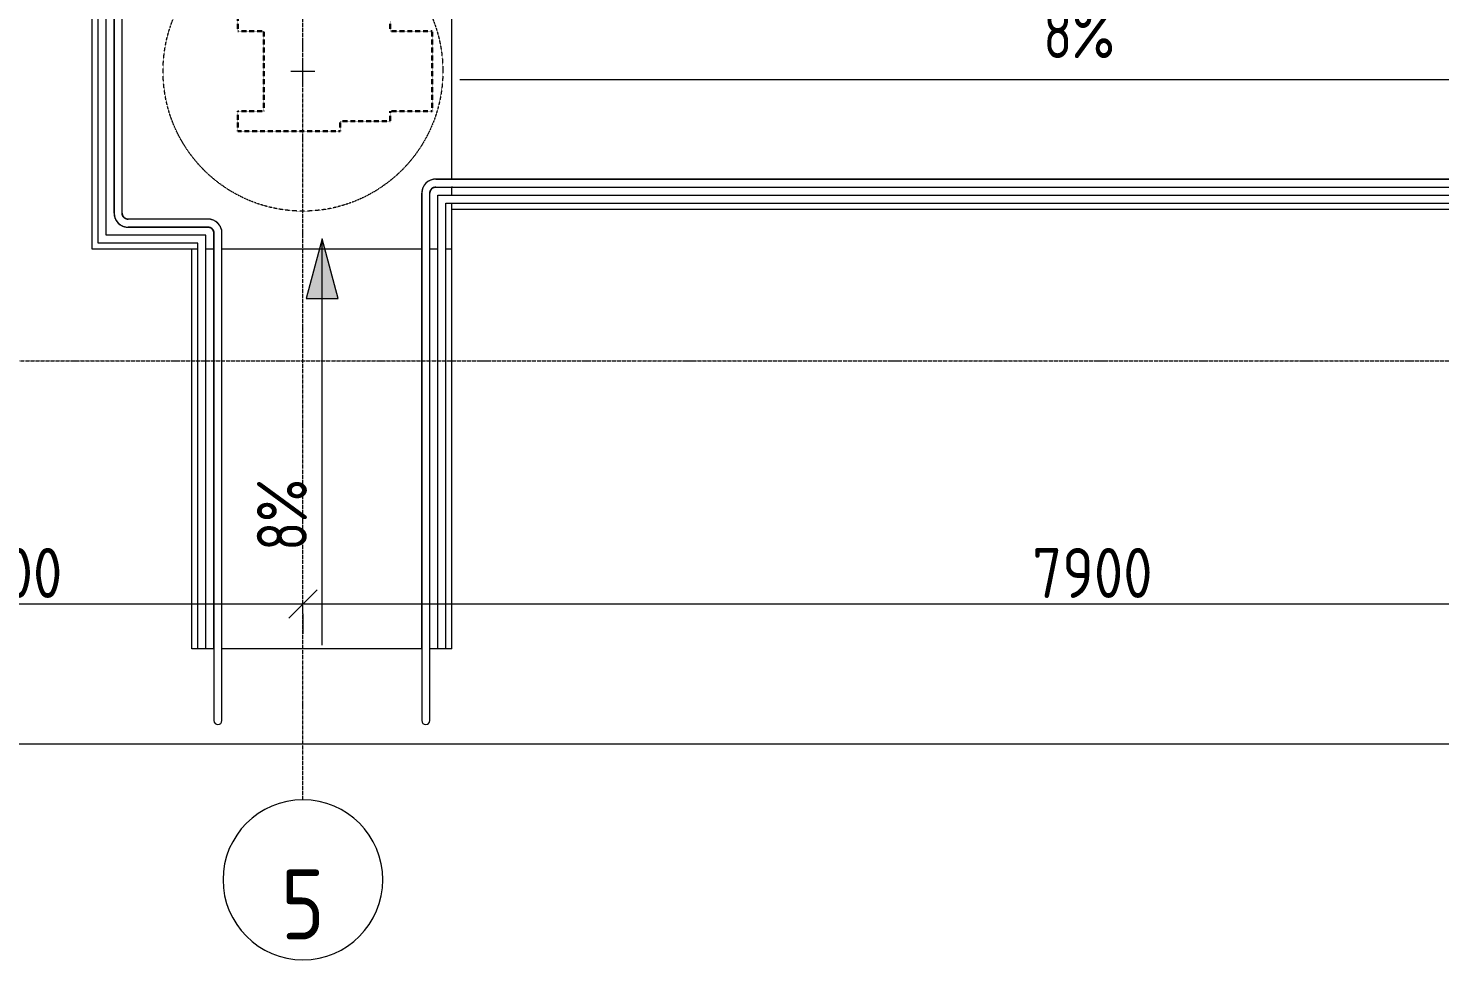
# Model space of a CAD drawing. Header units: millimetres. Extents: x -42533 to 645315, y 3457 to 82611.
# Drawn here: x 35524 to 42587, y 27324 to 31984 of the extents above; entities that cross this region are included whole.
import ezdxf

# ---------------------------------------------------------------- set-up
doc = ezdxf.new("R2010")
doc.units = ezdxf.units.MM
doc.linetypes.add('200_ШТРИХ__ш1_п0_6_', pattern=[1.6, 1, -0.6])
doc.linetypes.add('ADSK_Линия сетки', pattern=[25, 20, -2.5, 0, -2.5])
doc.layers.add('Линии', color=7, linetype='Continuous', lineweight=9, true_color=0x00a600)
for name, color, linetype, lineweight in [('Мебель', 7, 'Continuous', 18), ('Ограждение', 7, 'Continuous', 9), ('Оси', 253, 'Continuous', 9), ('Пандусы', 7, 'Continuous', 18), ('Размеры', 7, 'Continuous', 9), ('ШТРИХОВКА', 252, 'Continuous', 15)]:
    doc.layers.add(name, color=color, linetype=linetype, lineweight=lineweight)
doc.styles.add('GOST Common', font='GOST_Common.ttf', dxfattribs={"width": 0.9, "height": 350})
doc.styles.add('GOST Common_1', font='GOST_Common.ttf', dxfattribs={"width": 0.9, "height": 250})
doc.styles.add('GOST Common_3', font='GOST_Common.ttf', dxfattribs={"width": 0.8, "height": 350})
doc.dimstyles.new('ADSK_Основной_2_5_мм', dxfattribs={"dimscale": 304.8, "dimtxt": 251.428749, "dimasz": 0.463911, "dimexe": 0.492126, "dimexo": 0.492126, "dimgap": 0.098425, "dimtad": 1, "dimrnd": 0.01, "dimdsep": 46, "dimtxsty": 'GOST Common_1', "dimblk1": 'OBLIQUE', "dimblk2": 'OBLIQUE', "dimsah": 1, "dimcen": 0.09, "dimdle": 0.492126, "dimazin": 2, "dimtfac": 1, "dimtdec": 4, "dimtix": 1, "dimtmove": 0, "dimatfit": 3, "dimfxl": 1, "dimtvp": 1, "dimtolj": 1, "dimtzin": 0, "dimlwd": 20, "dimlwe": 20, "dimarcsym": 2})

# ---------------------------------------------------------------- blocks, each defined once
blk = doc.blocks.new('_Oblique')
at = {"color": 0, "linetype": 'ByBlock', "lineweight": -2}
blk.add_line((-0.5, -0.5), (0.5, 0.5), dxfattribs=at)
blk = doc.blocks.new('*D433')
at = {"layer": 'Defpoints', "color": 0, "transparency": 16777216}
for p in [(7706.8, -3082.7), (10706.8, -3082.7), (10706.8, -3182.7)]:
    blk.add_point(p, dxfattribs=at)
at = {"layer": 'Размеры', "color": 0, "lineweight": 20, "transparency": 16777216}
for p, q in [((7556.8, -3182.7), (10856.8, -3182.7)), ((7706.8, -3232.7), (7706.8, -3332.7)), ((10706.8, -3232.7), (10706.8, -3332.7))]:
    blk.add_line(p, q, dxfattribs=at)
at = {"layer": 'Размеры', "color": 0, "lineweight": 20, "transparency": 16777216, "xscale": 141.4, "yscale": 141.4, "zscale": 141.4, "rotation": 180}
blk.add_blockref('_Oblique', (7706.8, -3182.7), dxfattribs=at)
at = {"layer": 'Размеры', "color": 0, "lineweight": 20, "transparency": 16777216, "xscale": 141.4, "yscale": 141.4, "zscale": 141.4}
blk.add_blockref('_Oblique', (10706.8, -3182.7), dxfattribs=at)
at = {"layer": 'Размеры', "color": 0, "lineweight": 20, "transparency": 16777216, "insert": (9206.8, -3027.7), "char_height": 250, "width": 756.843, "attachment_point": 5, "style": 'GOST Common_1'}
blk.add_mtext('\\A1;3000', dxfattribs=at)
blk = doc.blocks.new('*D434')
at = {"layer": 'Defpoints', "color": 0, "transparency": 16777216}
for p in [(10706.8, -3082.7), (18606.8, -3082.7), (18606.8, -3182.7)]:
    blk.add_point(p, dxfattribs=at)
at = {"layer": 'Размеры', "color": 0, "lineweight": 20, "transparency": 16777216}
for p, q in [((10556.8, -3182.7), (18756.8, -3182.7)), ((10706.8, -3232.7), (10706.8, -3332.7)), ((18606.8, -3232.7), (18606.8, -3332.7))]:
    blk.add_line(p, q, dxfattribs=at)
at = {"layer": 'Размеры', "color": 0, "lineweight": 20, "transparency": 16777216, "xscale": 141.4, "yscale": 141.4, "zscale": 141.4, "rotation": 180}
blk.add_blockref('_Oblique', (10706.8, -3182.7), dxfattribs=at)
at = {"layer": 'Размеры', "color": 0, "lineweight": 20, "transparency": 16777216, "xscale": 141.4, "yscale": 141.4, "zscale": 141.4}
blk.add_blockref('_Oblique', (18606.8, -3182.7), dxfattribs=at)
at = {"layer": 'Размеры', "color": 0, "lineweight": 20, "transparency": 16777216, "insert": (14656.8, -3027.7), "char_height": 250, "width": 756.843, "attachment_point": 5, "style": 'GOST Common_1'}
blk.add_mtext('\\A1;7900', dxfattribs=at)
blk = doc.blocks.new('*D441')
at = {"layer": 'Defpoints', "color": 0, "transparency": 16777216}
for p in [(-5943.2, -3782.7), (55906.8, -3782.7), (55906.8, -3882.7)]:
    blk.add_point(p, dxfattribs=at)
at = {"layer": 'Размеры', "color": 0, "lineweight": 20, "transparency": 16777216}
for p, q in [((-6093.2, -3882.7), (56056.8, -3882.7)), ((-5943.2, -3932.7), (-5943.2, -4032.7)), ((55906.8, -3932.7), (55906.8, -4032.7))]:
    blk.add_line(p, q, dxfattribs=at)
at = {"layer": 'Размеры', "color": 0, "lineweight": 20, "transparency": 16777216, "xscale": 141.4, "yscale": 141.4, "zscale": 141.4, "rotation": 180}
blk.add_blockref('_Oblique', (-5943.2, -3882.7), dxfattribs=at)
at = {"layer": 'Размеры', "color": 0, "lineweight": 20, "transparency": 16777216, "xscale": 141.4, "yscale": 141.4, "zscale": 141.4}
blk.add_blockref('_Oblique', (55906.8, -3882.7), dxfattribs=at)
at = {"layer": 'Размеры', "color": 0, "lineweight": 20, "transparency": 16777216, "insert": (24981.8, -3727.7), "char_height": 250, "width": 889.802, "attachment_point": 5, "style": 'GOST Common_1'}
blk.add_mtext('\\A1;61850', dxfattribs=at)
blk = doc.blocks.new('1 этаж')
at = {"layer": 'Размеры'}
blk.add_hatch(color=8, dxfattribs=at).paths.add_polyline_path([(10803.089, -1355.546), (10722.704, -1655.546), (10883.473, -1655.546)])
at = {"layer": 'Линии', "color": 8}
for p, q in [((10261.496, -3406.178), (10261.496, -3766.178)), ((10301.496, -3766.178), (10301.496, -3406.178)), ((11301.496, -3406.178), (11301.496, -3766.178)), ((11341.496, -3766.178), (11341.496, -3406.178))]:
    blk.add_line(p, q, dxfattribs=at)
for centre in [(10281.496, -3766.178), (11321.496, -3766.178)]:
    blk.add_arc(centre, 20, 180, 0, dxfattribs=at)
at = {"layer": 'Мебель', "color": 8, "linetype": '200_ШТРИХ__ш1_п0_6_', "lineweight": 30}
for p, q in [((10381.4, -317.867), (10381.4, -217.867)), ((11142.599, -317.867), (11142.599, -267.867)), ((10511.4, -317.867), (10381.4, -317.867)), ((10511.4, -717.867), (10511.4, -317.867)), ((11142.599, -317.867), (11352.599, -317.867)), ((11352.599, -717.867), (11352.599, -317.867)), ((10511.4, -717.867), (10381.4, -717.867)), ((10381.4, -817.867), (10381.4, -717.867)), ((10892.599, -817.867), (10892.599, -767.867)), ((10892.599, -767.867), (11142.599, -767.867)), ((11142.599, -717.867), (11142.599, -767.867)), ((11142.599, -717.867), (11352.599, -717.867)), ((10381.4, -817.867), (10892.599, -817.867))]:
    blk.add_line(p, q, dxfattribs=at)
at = {"layer": 'Мебель', "color": 8}
for p, q in [((10706.766, -582.867), (10706.766, -452.867)), ((10646.4, -517.867), (10766.4, -517.867))]:
    blk.add_line(p, q, dxfattribs=at)
at = {"layer": 'Мебель', "color": 8, "linetype": '200_ШТРИХ__ш1_п0_6_', "lineweight": 9}
blk.add_circle((10706.766, -517.867), 700, dxfattribs=at)
at = {"layer": 'Ограждение', "color": 8}
for p, q in [((9681.496, -1377.776), (9681.496, 362.228)), ((9721.496, -1337.776), (9721.496, 322.228)), ((9761.496, 212.228), (9761.496, -1227.776)), ((9761.496, -1227.776), (9761.496, 212.228)), ((9801.496, -1227.776), (9801.496, 212.228)), ((9801.496, -1227.776), (9801.496, 212.228)), ((11449.499, -1057.772), (11371.496, -1057.772)), ((11371.496, -1057.772), (11449.499, -1057.772)), ((11449.499, -1057.772), (11453.487, -1057.772)), ((11453.487, -1057.772), (18274.506, -1057.772)), ((18276.101, -1057.772), (11455.081, -1057.772)), ((11301.496, -1127.772), (11301.496, -1405.779)), ((11301.496, -1405.779), (11301.496, -1127.772)), ((11341.496, -1405.779), (11341.496, -1127.772)), ((11341.496, -1405.779), (11341.496, -1127.772)), ((11371.496, -1097.772), (11449.499, -1097.772)), ((11371.496, -1097.772), (11449.499, -1097.772)), ((11449.499, -1097.772), (11453.487, -1097.772)), ((11453.487, -1097.772), (18274.506, -1097.772)), ((11455.081, -1097.772), (18276.101, -1097.772)), ((11381.496, -1137.772), (11451.496, -1137.772)), ((11381.496, -1407.776), (11381.496, -1137.772)), ((11421.496, -1177.772), (11451.496, -1177.772)), ((11421.496, -1407.776), (11421.496, -1177.772)), ((11451.496, -1137.772), (18276.496, -1137.772)), ((11451.496, -1177.772), (18276.496, -1177.772)), ((10231.496, -1257.776), (9831.496, -1257.776)), ((10231.496, -1257.776), (9831.496, -1257.776)), ((10221.496, -1337.776), (9721.496, -1337.776)), ((9831.496, -1297.776), (10231.496, -1297.776)), ((10231.496, -1297.776), (9831.496, -1297.776)), ((10221.496, -1407.776), (10221.496, -1337.776)), ((10261.496, -1327.776), (10261.496, -1405.779)), ((10261.496, -1405.779), (10261.496, -1327.776)), ((10301.496, -1405.779), (10301.496, -1327.776)), ((10301.496, -1405.779), (10301.496, -1327.776)), ((10181.496, -1377.776), (9681.496, -1377.776)), ((10181.496, -1407.776), (10181.496, -1377.776)), ((10181.496, -3407.776), (10181.496, -1407.776)), ((10221.496, -3407.776), (10221.496, -1407.776)), ((10261.496, -1409.766), (10261.496, -1405.779)), ((10261.496, -1408.171), (10261.496, -3406.178)), ((10261.496, -3406.178), (10261.496, -1409.766)), ((10301.496, -1409.766), (10301.496, -1405.779)), ((10301.496, -3406.178), (10301.496, -1408.171)), ((10301.496, -3406.178), (10301.496, -1409.766)), ((11301.496, -1409.766), (11301.496, -1405.779)), ((11301.496, -1408.171), (11301.496, -3406.178)), ((11301.496, -3406.178), (11301.496, -1409.766)), ((11341.496, -1409.766), (11341.496, -1405.779)), ((11341.496, -3406.178), (11341.496, -1408.171)), ((11341.496, -3406.178), (11341.496, -1409.766)), ((11381.496, -3407.776), (11381.496, -1407.776)), ((11421.496, -3407.776), (11421.496, -1407.776)), ((10221.496, -3407.776), (10181.496, -3407.776)), ((11421.496, -3407.776), (11381.496, -3407.776))]:
    blk.add_line(p, q, dxfattribs=at)
at = {"layer": 'Ограждение', "color": 8, "flags": 128}
for points in [[(11371.496, -1057.772), (11368.697, -1057.828), (11365.902, -1057.996), (11363.116, -1058.276), (11360.344, -1058.666), (11357.589, -1059.167), (11354.857, -1059.778), (11352.151, -1060.498), (11349.476, -1061.326), (11346.837, -1062.259), (11344.237, -1063.298), (11341.68, -1064.439), (11339.172, -1065.682), (11336.714, -1067.025), (11334.313, -1068.464), (11331.971, -1069.999), (11329.692, -1071.625), (11327.481, -1073.342), (11325.339, -1075.146), (11323.272, -1077.034), (11321.281, -1079.003), (11319.371, -1081.05), (11317.544, -1083.172), (11315.804, -1085.365), (11314.153, -1087.626), (11312.593, -1089.951), (11311.128, -1092.337), (11309.759, -1094.779), (11308.489, -1097.274), (11307.32, -1099.818), (11306.253, -1102.407), (11305.291, -1105.036), (11304.435, -1107.702), (11303.686, -1110.4), (11303.046, -1113.125), (11302.515, -1115.874), (11302.094, -1118.642), (11301.784, -1121.425), (11301.586, -1124.218), (11301.5, -1127.016), (11301.496, -1127.772)], [(11371.496, -1057.772), (11368.697, -1057.828), (11365.902, -1057.996), (11363.116, -1058.276), (11360.344, -1058.666), (11357.589, -1059.167), (11354.857, -1059.778), (11352.151, -1060.498), (11349.476, -1061.326), (11346.837, -1062.259), (11344.237, -1063.298), (11341.68, -1064.439), (11339.172, -1065.682), (11336.714, -1067.025), (11334.313, -1068.464), (11331.971, -1069.999), (11329.692, -1071.625), (11327.481, -1073.342), (11325.339, -1075.146), (11323.272, -1077.034), (11321.281, -1079.003), (11319.371, -1081.05), (11317.544, -1083.172), (11315.804, -1085.365), (11314.153, -1087.626), (11312.593, -1089.951), (11311.128, -1092.337), (11309.759, -1094.779), (11308.489, -1097.274), (11307.32, -1099.818), (11306.253, -1102.407), (11305.291, -1105.036), (11304.435, -1107.702), (11303.686, -1110.4), (11303.046, -1113.125), (11302.515, -1115.874), (11302.094, -1118.642), (11301.784, -1121.425), (11301.586, -1124.218), (11301.5, -1127.016)], [(11449.499, -1057.772), (11452.299, -1057.772), (11455.081, -1057.772)], [(11341.496, -1127.772), (11341.52, -1126.572), (11341.592, -1125.375), (11341.712, -1124.181), (11341.879, -1122.993), (11342.094, -1121.812), (11342.356, -1120.641), (11342.664, -1119.481), (11343.019, -1118.335), (11343.419, -1117.204), (11343.864, -1116.09), (11344.354, -1114.994), (11344.886, -1113.919), (11345.462, -1112.866), (11346.078, -1111.837), (11346.736, -1110.833), (11347.433, -1109.856), (11348.169, -1108.908), (11348.942, -1107.991), (11349.751, -1107.104), (11350.595, -1106.251), (11351.472, -1105.433), (11352.382, -1104.65), (11353.321, -1103.904), (11354.29, -1103.196), (11355.287, -1102.528), (11356.309, -1101.9), (11357.356, -1101.313), (11358.426, -1100.769), (11359.516, -1100.268), (11360.625, -1099.811), (11361.752, -1099.399), (11362.895, -1099.032), (11364.051, -1098.711), (11365.219, -1098.436), (11366.397, -1098.209), (11367.583, -1098.028), (11368.776, -1097.896), (11369.973, -1097.811), (11371.172, -1097.774), (11371.496, -1097.772)], [(11455.081, -1097.772), (11452.287, -1097.772), (11449.499, -1097.772)], [(9761.496, -1227.776), (9761.552, -1230.575), (9761.72, -1233.37), (9761.999, -1236.155), (9762.39, -1238.928), (9762.891, -1241.682), (9763.502, -1244.415), (9764.222, -1247.12), (9765.05, -1249.795), (9765.983, -1252.435), (9767.022, -1255.035), (9768.163, -1257.591), (9769.406, -1260.1), (9770.749, -1262.557), (9772.188, -1264.959), (9773.723, -1267.301), (9775.349, -1269.579), (9777.066, -1271.791), (9778.87, -1273.933), (9780.758, -1276), (9782.727, -1277.991), (9784.774, -1279.901), (9786.896, -1281.727), (9789.089, -1283.468), (9791.35, -1285.119), (9793.675, -1286.679), (9796.061, -1288.144), (9798.503, -1289.513), (9800.998, -1290.783), (9803.542, -1291.952), (9806.131, -1293.018), (9808.76, -1293.98), (9811.426, -1294.837), (9814.124, -1295.586), (9816.849, -1296.226), (9819.598, -1296.757), (9822.366, -1297.178), (9825.149, -1297.487), (9827.942, -1297.685), (9830.74, -1297.772), (9831.496, -1297.776)], [(9761.496, -1227.776), (9761.552, -1230.575), (9761.72, -1233.37), (9761.999, -1236.155), (9762.39, -1238.928), (9762.891, -1241.682), (9763.502, -1244.415), (9764.222, -1247.12), (9765.05, -1249.795), (9765.983, -1252.435), (9767.022, -1255.035), (9768.163, -1257.591), (9769.406, -1260.1), (9770.749, -1262.557), (9772.188, -1264.959), (9773.723, -1267.301), (9775.349, -1269.579), (9777.066, -1271.791), (9778.87, -1273.933), (9780.758, -1276), (9782.727, -1277.991), (9784.774, -1279.901), (9786.896, -1281.727), (9789.089, -1283.468), (9791.35, -1285.119), (9793.675, -1286.679), (9796.061, -1288.144), (9798.503, -1289.513), (9800.998, -1290.783), (9803.542, -1291.952), (9806.131, -1293.018), (9808.76, -1293.98), (9811.426, -1294.837), (9814.124, -1295.586), (9816.849, -1296.226), (9819.598, -1296.757), (9822.366, -1297.178), (9825.149, -1297.487), (9827.942, -1297.685), (9830.74, -1297.772)], [(9831.496, -1257.776), (9830.296, -1257.752), (9829.099, -1257.68), (9827.905, -1257.56), (9826.717, -1257.392), (9825.536, -1257.178), (9824.365, -1256.916), (9823.205, -1256.607), (9822.059, -1256.253), (9820.928, -1255.852), (9819.814, -1255.407), (9818.718, -1254.918), (9817.643, -1254.385), (9816.59, -1253.81), (9815.56, -1253.193), (9814.557, -1252.536), (9813.58, -1251.838), (9812.632, -1251.103), (9811.715, -1250.33), (9810.828, -1249.521), (9809.975, -1248.677), (9809.157, -1247.799), (9808.374, -1246.89), (9807.628, -1245.95), (9806.92, -1244.981), (9806.252, -1243.985), (9805.624, -1242.962), (9805.037, -1241.915), (9804.493, -1240.846), (9803.992, -1239.756), (9803.535, -1238.646), (9803.123, -1237.519), (9802.756, -1236.377), (9802.435, -1235.221), (9802.16, -1234.053), (9801.933, -1232.875), (9801.752, -1231.688), (9801.62, -1230.496), (9801.535, -1229.299), (9801.498, -1228.099), (9801.496, -1227.776)], [(10301.496, -1327.776), (10301.44, -1324.976), (10301.272, -1322.182), (10300.993, -1319.396), (10300.602, -1316.623), (10300.101, -1313.869), (10299.49, -1311.136), (10298.77, -1308.431), (10297.943, -1305.756), (10297.009, -1303.116), (10295.97, -1300.516), (10294.829, -1297.96), (10293.586, -1295.451), (10292.243, -1292.994), (10290.804, -1290.593), (10289.27, -1288.251), (10287.643, -1285.972), (10285.926, -1283.76), (10284.122, -1281.619), (10282.235, -1279.551), (10280.266, -1277.561), (10278.218, -1275.651), (10276.097, -1273.824), (10273.903, -1272.083), (10271.642, -1270.432), (10269.317, -1268.873), (10266.932, -1267.407), (10264.489, -1266.039), (10261.994, -1264.769), (10259.45, -1263.599), (10256.861, -1262.533), (10254.232, -1261.571), (10251.566, -1260.714), (10248.868, -1259.966), (10246.143, -1259.325), (10243.394, -1258.794), (10240.626, -1258.373), (10237.843, -1258.064), (10235.05, -1257.866), (10232.252, -1257.78), (10231.496, -1257.776)], [(10280.266, -1277.561), (10278.218, -1275.651), (10276.097, -1273.824), (10273.903, -1272.083), (10271.642, -1270.432), (10269.317, -1268.873), (10266.932, -1267.407), (10264.489, -1266.039), (10261.994, -1264.769), (10259.45, -1263.599), (10256.861, -1262.533), (10254.232, -1261.571), (10251.566, -1260.714), (10248.868, -1259.966), (10246.143, -1259.325), (10243.394, -1258.794), (10240.626, -1258.373), (10237.843, -1258.064), (10235.05, -1257.866), (10232.252, -1257.78)], [(10231.496, -1297.776), (10232.696, -1297.8), (10233.894, -1297.872), (10235.087, -1297.991), (10236.276, -1298.159), (10237.456, -1298.374), (10238.627, -1298.635), (10239.787, -1298.944), (10240.933, -1299.299), (10242.064, -1299.699), (10243.179, -1300.144), (10244.274, -1300.633), (10245.349, -1301.166), (10246.402, -1301.741), (10247.432, -1302.358), (10248.435, -1303.016), (10249.412, -1303.713), (10250.36, -1304.448), (10251.278, -1305.221), (10252.164, -1306.031), (10253.017, -1306.874), (10253.835, -1307.752), (10254.618, -1308.661), (10255.364, -1309.601), (10256.072, -1310.57), (10256.74, -1311.567), (10257.368, -1312.589), (10257.955, -1313.636), (10258.499, -1314.705), (10259, -1315.795), (10259.457, -1316.905), (10259.87, -1318.032), (10260.237, -1319.174), (10260.558, -1320.33), (10260.832, -1321.498), (10261.06, -1322.677), (10261.24, -1323.863), (10261.373, -1325.055), (10261.457, -1326.252), (10261.494, -1327.452), (10261.496, -1327.776)], [(10301.496, -1327.776), (10301.44, -1324.976), (10301.272, -1322.182), (10300.993, -1319.396), (10300.602, -1316.623), (10300.101, -1313.869), (10299.49, -1311.136), (10298.77, -1308.431), (10297.943, -1305.756), (10297.009, -1303.116), (10295.97, -1300.516), (10294.829, -1297.96), (10293.586, -1295.451), (10292.243, -1292.994), (10290.804, -1290.593), (10289.27, -1288.251), (10287.643, -1285.972), (10285.926, -1283.76), (10284.122, -1281.619), (10282.235, -1279.551), (10280.503, -1277.801)], [(10261.496, -1405.779), (10261.496, -1406.978), (10261.496, -1408.171)], [(10301.496, -1408.171), (10301.496, -1406.973), (10301.496, -1405.779)], [(11301.496, -1405.779), (11301.496, -1406.978), (11301.496, -1408.171)], [(11341.496, -1408.171), (11341.496, -1406.973), (11341.496, -1405.779)]]:
    blk.add_lwpolyline(points, dxfattribs=at)
at = {"layer": 'Ограждение', "color": 8}
for centre, radius, start, end in [((11371.496, -1127.772), 70, 90, 180), ((11371.496, -1127.772), 30, 90, 180), ((11371.496, -1127.772), 30, 140.2351428, 180), ((11371.496, -1127.772), 30, 90, 129.7648572), ((9831.496, -1227.776), 70, 180, 270), ((9831.496, -1227.776), 30, 180, 270), ((9831.496, -1227.776), 30, 180, 219.7648572), ((9831.496, -1227.776), 30, 230.2351428, 270), ((10231.496, -1327.776), 70, 0, 90), ((10231.496, -1327.776), 30, 0, 90), ((10231.496, -1327.776), 30, 50.2351428, 90), ((10231.496, -1327.776), 30, 0, 39.7648572)]:
    blk.add_arc(centre, radius, start, end, dxfattribs=at)
at = {"layer": 'Оси', "color": 8, "linetype": 'ADSK_Линия сетки'}
for p, q in [((10706.766, -4162.595), (10706.766, 21955.22)), ((-9557.528, -1966.098), (56562.053, -1966.098))]:
    blk.add_line(p, q, dxfattribs=at)
at = {"layer": 'Оси', "color": 8, "lineweight": 20}
for start, end in [(360, 180), (180, 360)]:
    blk.add_arc((10706.766, -4562.595), 400, start, end, dxfattribs=at)
at = {"layer": 'Пандусы', "color": 8}
for p, q in [((9651.496, -1407.776), (9651.496, 392.228)), ((11451.496, -1057.772), (11451.496, -57.772)), ((11451.496, -1137.772), (11451.496, -1097.772)), ((11451.496, -1207.772), (11451.496, -1177.772)), ((11451.496, -1207.772), (17766.496, -1207.772)), ((11451.496, -1407.776), (11451.496, -1207.772)), ((10151.496, -1407.776), (9651.496, -1407.776)), ((10181.496, -1407.776), (10151.496, -1407.776)), ((10151.496, -3407.776), (10151.496, -1407.776)), ((10261.496, -1407.776), (10221.496, -1407.776)), ((11301.496, -1407.776), (10301.496, -1407.776)), ((11381.496, -1407.776), (11341.496, -1407.776)), ((11451.496, -1407.776), (11421.496, -1407.776)), ((11451.496, -3407.776), (11451.496, -1407.776)), ((10181.496, -3407.776), (10151.496, -3407.776)), ((10261.496, -3407.776), (10221.496, -3407.776)), ((11301.496, -3407.776), (10301.496, -3407.776)), ((11381.496, -3407.776), (11341.496, -3407.776)), ((11451.496, -3407.776), (11421.496, -3407.776))]:
    blk.add_line(p, q, dxfattribs=at)
at = {"layer": 'Размеры', "color": 8, "lineweight": 20}
for p, q in [((11491.405, -559.226), (17734.16, -559.226)), ((10803.089, -3389.37), (10803.089, -1355.546))]:
    blk.add_line(p, q, dxfattribs=at)
at = {"layer": 'Размеры', "color": 8}
for p, q in [((10803.089, -1355.546), (10722.704, -1655.546)), ((10883.473, -1655.546), (10803.089, -1355.546)), ((10722.704, -1655.546), (10883.473, -1655.546))]:
    blk.add_line(p, q, dxfattribs=at)
at = {"layer": 'Оси', "color": 8, "insert": (10705.935, -4685.5), "char_height": 350, "width": 232.2, "attachment_point": 5, "line_spacing_factor": 1.022766, "style": 'GOST Common'}
blk.add_mtext('\\pxqc,t0.25714,0.51429,0.77143,1.02857,1.28571,1.54286,1.8,2.05714,2.31429,2.57143,2.82857,3.08571,3.34286,3.6,3.85714,4.11429,4.37143,4.62857,4.88571,5.14286,5.4,5.65714,5.91429,6.17143,6.42857,6.68571,6.94286,7.2,7.45714,7.71429,7.97143,8.22857;{5}', dxfattribs=at)
at = {"layer": 'Размеры', "color": 8, "lineweight": 20, "insert": (14411.644, -202.519), "char_height": 250, "width": 482.732, "attachment_point": 1, "line_spacing_factor": 1.022761, "style": 'GOST Common_3'}
blk.add_mtext('8%', dxfattribs=at)
at = {"layer": 'Размеры', "color": 8, "lineweight": 20, "insert": (10476.463, -2916.26), "char_height": 250, "width": 482.732, "attachment_point": 1, "rotation": 90, "line_spacing_factor": 1.022761, "style": 'GOST Common_3'}
blk.add_mtext('8%', dxfattribs=at)
at = {"layer": 'Размеры', "color": 8, "lineweight": 20}
for base, p1, p2, override, picture, middle in [((10706.766, -3182.655), (7706.766, -3082.671), (10706.766, -3082.671), {"dimpost": '<>', "dimfxl": 3000}, '*D433', (9206.766, -3027.655)), ((18606.766, -3182.655), (10706.766, -3082.671), (18606.766, -3082.671), {"dimpost": '<>', "dimfxl": 7900}, '*D434', (14656.766, -3027.655)), ((55906.766, -3882.655), (-5943.234, -3782.671), (55906.766, -3782.671), {"dimpost": '<>', "dimfxl": 61850}, '*D441', (24981.766, -3727.655))]:
    dim = blk.add_linear_dim(base=base, p1=p1, p2=p2, dimstyle='ADSK_Основной_2_5_мм', override=override, dxfattribs=at)
    dim.commit()
    dim.dimension.update_dxf_attribs({"geometry": picture, "text_midpoint": middle})

msp = doc.modelspace()

# ---------------------------------------------------------------- block references
at = {"layer": 'ШТРИХОВКА'}
msp.add_blockref('1 этаж', (26191.6, 32286.7), dxfattribs=at)

doc.saveas('drawing.dxf')
